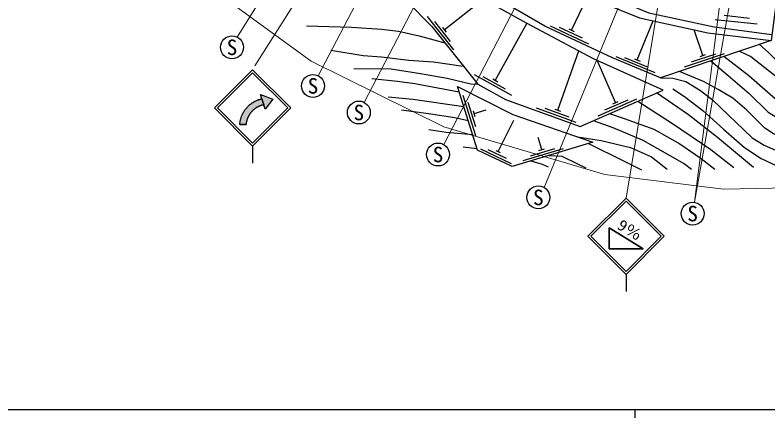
# Model space of a CAD drawing. Units: millimetres at full size, sheet at 1:1000; details may follow other scales. Extents: x 40000 to 680000, y 20000 to 380000.
# Drawn here: x 94864 to 183718, y 204000 to 251530 of the extents above; entities that cross this region are included whole.
import ezdxf
from ezdxf.enums import TextEntityAlignment as Align

# ---------------------------------------------------------------- set-up
doc = ezdxf.new("R2010")
doc.units = ezdxf.units.MM
doc.header["$LTSCALE"] = 1000
for name, color, linetype, lineweight in [('M-BGD', 7, 'Continuous', 25), ('M-BGD-EXST', 7, 'Continuous', 25), ('M-STR-HTXT', 7, 'Continuous', 13), ('M-STR-STRC', 7, 'Continuous', 25), ('M-TTL-BAND', 7, 'Continuous', 25)]:
    doc.layers.add(name, color=color, linetype=linetype, lineweight=lineweight)
doc.styles.add('ＭＳ ゴシック', font='')
doc.styles.get('ＭＳ ゴシック').set_extended_font_data('MS Gothic')

msp = doc.modelspace()

# ---------------------------------------------------------------- hatches: boundary and pattern name
at = {"layer": 'M-STR-STRC'}
for points in [[(124204, 240936), (124160, 240927), (124116, 240917), (124072, 240907), (124028, 240895), (123985, 240883), (123941, 240870), (123898, 240856), (123856, 240842), (123813, 240827), (123771, 240811), (123729, 240794), (123687, 240777), (123646, 240759), (123605, 240740), (123564, 240720), (123524, 240700), (123484, 240679), (123445, 240658), (123405, 240635), (123367, 240612), (123328, 240588), (123290, 240564), (123253, 240539), (123215, 240513), (123179, 240487), (123143, 240460), (123107, 240433), (123072, 240404), (123037, 240376), (123003, 240346), (122969, 240316), (122936, 240286), (122903, 240254), (122871, 240223), (122839, 240190), (122809, 240158), (122778, 240124), (122748, 240090), (122719, 240056), (122691, 240021), (122663, 239986), (122635, 239950), (122608, 239913), (122582, 239877), (122557, 239839), (122532, 239802), (122508, 239764), (122484, 239725), (122462, 239686), (122440, 239647), (122418, 239607), (122397, 239567), (122377, 239526), (122358, 239486), (122340, 239445), (122322, 239403), (122304, 239361), (122288, 239319), (122272, 239277), (122257, 239234), (122243, 239192), (122230, 239149), (122217, 239105), (122205, 239062), (122194, 239018), (122184, 238974), (122174, 238930), (122165, 238886), (122157, 238841), (122150, 238797), (122143, 238752), (122137, 238707), (122132, 238663), (122128, 238618), (122128, 238613), (121385, 238615), (121387, 238653), (121392, 238711), (121398, 238769), (121405, 238827), (121413, 238884), (121422, 238942), (121432, 238999), (121443, 239056), (121455, 239113), (121468, 239169), (121482, 239226), (121497, 239282), (121513, 239338), (121529, 239393), (121547, 239448), (121566, 239503), (121586, 239558), (121606, 239612), (121628, 239666), (121651, 239720), (121674, 239773), (121699, 239825), (121724, 239878), (121750, 239929), (121777, 239981), (121805, 240032), (121834, 240082), (121864, 240132), (121895, 240181), (121926, 240230), (121959, 240278), (121992, 240326), (122026, 240373), (122061, 240419), (122096, 240465), (122133, 240510), (122170, 240555), (122208, 240599), (122247, 240642), (122286, 240685), (122326, 240726), (122367, 240768), (122409, 240808), (122451, 240848), (122495, 240887), (122538, 240925), (122583, 240962), (122628, 240999), (122673, 241035), (122720, 241070), (122767, 241104), (122814, 241137), (122862, 241170), (122911, 241202), (122960, 241233), (123010, 241263), (123060, 241292), (123111, 241320), (123162, 241347), (123213, 241374), (123266, 241399), (123318, 241424), (123371, 241448), (123425, 241471), (123478, 241493), (123532, 241513), (123587, 241533), (123642, 241552), (123697, 241571), (123753, 241588), (123808, 241604), (123864, 241619), (123921, 241633), (123977, 241646), (123811, 242166), (125281, 241602), (124370, 240417)], [(123977, 241646), (123921, 241633), (123864, 241619), (123808, 241604), (123753, 241588), (123697, 241571), (123642, 241552), (123587, 241533), (123532, 241513), (123478, 241493), (123425, 241471), (123371, 241448), (123318, 241424), (123266, 241399), (123213, 241374), (123162, 241347), (123111, 241320), (123060, 241292), (123010, 241263), (122960, 241233), (122911, 241202), (122862, 241170), (122814, 241137), (122767, 241104), (122720, 241070), (122673, 241035), (122628, 240999), (122583, 240962), (122538, 240925), (122495, 240887), (122451, 240848), (122409, 240808), (122367, 240768), (122326, 240726), (122286, 240685), (122247, 240642), (122208, 240599), (122170, 240555), (122133, 240510), (122096, 240465), (122061, 240419), (122026, 240373), (121992, 240326), (121959, 240278), (121926, 240230), (121895, 240181), (121864, 240132), (121834, 240082), (121805, 240032), (121777, 239981), (121750, 239929), (121724, 239878), (121699, 239825), (121674, 239773), (121651, 239720), (121628, 239666), (121606, 239612), (121586, 239558), (121566, 239503), (121547, 239448), (121529, 239393), (121513, 239338), (121497, 239282), (121482, 239226), (121468, 239169), (121455, 239113), (121443, 239056), (121432, 238999), (121422, 238942), (121413, 238884), (121405, 238827), (121398, 238769), (121392, 238711), (121387, 238653), (121385, 238615), (122128, 238613), (122132, 238663), (122137, 238707), (122143, 238752), (122150, 238797), (122157, 238841), (122165, 238886), (122174, 238930), (122184, 238974), (122194, 239018), (122205, 239062), (122217, 239105), (122230, 239149), (122243, 239192), (122257, 239234), (122272, 239277), (122288, 239319), (122304, 239361), (122322, 239403), (122340, 239445), (122358, 239486), (122377, 239526), (122397, 239567), (122418, 239607), (122440, 239647), (122462, 239686), (122484, 239725), (122508, 239764), (122532, 239802), (122557, 239839), (122582, 239877), (122608, 239913), (122635, 239950), (122663, 239986), (122691, 240021), (122719, 240056), (122748, 240090), (122778, 240124), (122809, 240158), (122839, 240190), (122871, 240223), (122903, 240254), (122936, 240286), (122969, 240316), (123003, 240346), (123037, 240376), (123072, 240404), (123107, 240433), (123143, 240460), (123179, 240487), (123215, 240513), (123253, 240539), (123290, 240564), (123328, 240588), (123367, 240612), (123405, 240635), (123445, 240658), (123484, 240679), (123524, 240700), (123564, 240720), (123605, 240740), (123646, 240759), (123687, 240777), (123729, 240794), (123771, 240811), (123813, 240827), (123856, 240842), (123898, 240856), (123941, 240870), (123985, 240883), (124028, 240895), (124072, 240907), (124116, 240917), (124160, 240927), (124204, 240936)]]:
    msp.add_hatch(color=256, dxfattribs=at).paths.add_polyline_path(points)

# ---------------------------------------------------------------- linework, layer by layer
at = {"layer": 'M-BGD'}
for p, q in [((145521, 249772), (150126, 253441)), ((160547, 249738), (162407, 253683)), ((178550, 251501), (181533, 251183)), ((143494, 251353), (146610, 247443)), ((144352, 250758), (146221, 248412)), ((168296, 246241), (170183, 250834)), ((177492, 251010), (182464, 250481)), ((145303, 250046), (145739, 249498)), ((151542, 243821), (155256, 250544)), ((158030, 250262), (162553, 248130)), ((159063, 250107), (161776, 248828)), ((160231, 249888), (160864, 249589)), ((176035, 246767), (175026, 249782)), ((158902, 240303), (161412, 247291)), ((165722, 241209), (163545, 246195)), ((165756, 246636), (170381, 244736)), ((166795, 246533), (169570, 245393)), ((167972, 246374), (168620, 246108)), ((173856, 245404), (178597, 246993)), ((174708, 246007), (177553, 246959)), ((175704, 246656), (176367, 246879)), ((149064, 244504), (153440, 242087)), ((150084, 244284), (152710, 242833)), ((151236, 243990), (151848, 243652)), ((147703, 242099), (149219, 237335)), ((148292, 241237), (149201, 238378)), ((163670, 239659), (168253, 241660)), ((164467, 240334), (167216, 241535)), ((165401, 241069), (166042, 241349)), ((148927, 240232), (149139, 239565)), ((149033, 239899), (150462, 240353)), ((156347, 240583), (161053, 238893)), ((157389, 240527), (160213, 239514)), ((158573, 240421), (159232, 240185)), ((151874, 235433), (153724, 239125)), ((157030, 235656), (156595, 237092)), ((147739, 235973), (149391, 235803)), ((149811, 235755), (153420, 234029)), ((150662, 235680), (152827, 234644)), ((151622, 235554), (152127, 235312)), ((154811, 234357), (159597, 235806)), ((155681, 234934), (158553, 235803)), ((156695, 235555), (157365, 235757))]:
    msp.add_line(p, q, dxfattribs=at)
for points in [[(103152, 283591), (110307, 279042), (118005, 273978), (123793, 269957), (127565, 267041), (132700, 263761), (135090, 261887), (135840, 261049), (138757, 256216), (141084, 253184), (144046, 250179), (149478, 243362), (152759, 241552), (161537, 238401), (171344, 242682)], [(171344, 242682), (163137, 246379), (155212, 250567), (150446, 253224), (142845, 258391), (134438, 264335), (125917, 270238), (119618, 274381), (116866, 276609), (111581, 281285), (103152, 283591)], [(113720, 281265), (130118, 270581), (139183, 266644), (150761, 259517), (169664, 251784), (177363, 250142), (184174, 249239)], [(185186, 257026), (184080, 248513), (171035, 244143), (165380, 246466), (157403, 250226), (149724, 254719), (143030, 259141), (128746, 269190), (114842, 279570)], [(114842, 279570), (128672, 270341), (138930, 265797), (150494, 258524), (168540, 251190), (176639, 249432), (184080, 248513)], [(129264, 250263), (134587, 250098), (138138, 249850), (140110, 249615), (142537, 249064), (145590, 248241)], [(218337, 235562), (210735, 237937), (203586, 240244), (197384, 242210), (195142, 242850), (193818, 243029), (192102, 243137), (189693, 243160), (188157, 243549), (187453, 243841), (186666, 244288), (186153, 244735), (183728, 247172), (182719, 248057)], [(132136, 247392), (135928, 246758), (138107, 246607), (141334, 246193), (144237, 246028), (147763, 245514)], [(180343, 247261), (181693, 246631), (183900, 244922), (185467, 243676), (186669, 242895), (187700, 242543), (190735, 242010), (193656, 241649), (196077, 241289), (198445, 240892), (200309, 240223), (203773, 239140), (210745, 236847), (216785, 234871)], [(176988, 246137), (179018, 244395), (181504, 242281), (183762, 240081), (184935, 239362), (186207, 238898), (187876, 238658), (189219, 238567), (194017, 238574), (197642, 238257), (200327, 237856), (202242, 237321), (205122, 236343), (211158, 234348)], [(215246, 234637), (208503, 236375), (202204, 238108), (194998, 240113), (193271, 240230), (188426, 240230), (186787, 240591), (185552, 241126), (184627, 241593), (181454, 244345), (178502, 246645)], [(134864, 245208), (139250, 245178), (142701, 244653), (145873, 244098), (148636, 243428), (149478, 243362)], [(205932, 234644), (203932, 235472), (202174, 235944), (200530, 236315), (198201, 236558), (195242, 236801), (190847, 236915), (187331, 236773), (185687, 237015), (184358, 237501), (183358, 238173), (181208, 240320), (179564, 241734), (177835, 242763), (176120, 243692), (173261, 244889)], [(147286, 242422), (144776, 242917), (142050, 243415), (140012, 243696), (136969, 243988)], [(171035, 244143), (172497, 244071), (174025, 243687), (175749, 242642), (177164, 241524), (181872, 237065), (183265, 236175), (184608, 235603), (185780, 235489), (189357, 235561), (195452, 235618), (198172, 235258), (199944, 234730), (200988, 234301)], [(172474, 242818), (173887, 241903), (176028, 240283), (178489, 238082), (180948, 235914), (182904, 234589), (184859, 233715), (187201, 233110)], [(138883, 241869), (141792, 241601), (147825, 240726)], [(182021, 233537), (177782, 237066), (174327, 239760), (170558, 242339)], [(168360, 241379), (172461, 238734), (176995, 235662), (179685, 233563)], [(140465, 240334), (143654, 239920), (146782, 239458), (148347, 239085)], [(165025, 239923), (166752, 239325), (170269, 238065), (173301, 236321), (175834, 234602), (177461, 233330)], [(163094, 239080), (165411, 238247), (168954, 236765), (173876, 233984), (174702, 233341)], [(143695, 238020), (145752, 237715), (148876, 237422)], [(161239, 237160), (164046, 236738), (167497, 235925), (169965, 234823), (171815, 233367)], [(162532, 236381), (166657, 234338), (168797, 233288)], [(157884, 234974), (159407, 234875), (161166, 234036), (162229, 233498)], [(155741, 234325), (157055, 233921), (157768, 233615)]]:
    msp.add_lwpolyline(points, dxfattribs=at)
msp.add_lwpolyline([(163043, 236536), (153514, 233651), (149458, 235591), (147070, 243102), (153613, 239794)], close=True, dxfattribs=at)
at = {"layer": 'M-BGD-EXST'}
for centre in [(120466, 247724), (130024, 243171), (135438, 240033), (144784, 235076), (156623, 230016), (174829, 228108)]:
    msp.add_circle(centre, 1350, dxfattribs=at)
at = {"layer": 'M-STR-HTXT'}
for p, q in [((138413, 276853), (121088, 248922)), ((141662, 274890), (123180, 245546)), ((145346, 272643), (130646, 244369)), ((150784, 269492), (136084, 241218)), ((160153, 264534), (145453, 236260)), ((169600, 260961), (157293, 231199)), ((172005, 260280), (166974, 229932)), ((178727, 258373), (175063, 229438)), ((180003, 257502), (175063, 229438))]:
    msp.add_line(p, q, dxfattribs=at)
msp.add_lwpolyline([(193763, 231310), (178476, 231007), (164478, 232715), (145480, 238345), (129809, 246101), (68844, 290421)], dxfattribs=at)
at = {"layer": 'M-STR-STRC'}
for p, q in [((118405, 240568), (122905, 245068)), ((118758, 240568), (122905, 244715)), ((127405, 240568), (122905, 245068)), ((127051, 240568), (122905, 244715)), ((124370, 240417), (123811, 242166)), ((123811, 242166), (125281, 241602)), ((125281, 241602), (124370, 240417)), ((118405, 240568), (122905, 236068)), ((118758, 240568), (122905, 236421)), ((122905, 236421), (127051, 240568)), ((122905, 236068), (127405, 240568)), ((121385, 238615), (122128, 238613)), ((122905, 236068), (122905, 234068)), ((162474, 225432), (166974, 229932)), ((162828, 225432), (166974, 229578)), ((171474, 225432), (166974, 229932)), ((171121, 225432), (166974, 229578)), ((164973, 226431), (164973, 223931)), ((168973, 223931), (164973, 226431)), ((162474, 225432), (166974, 220931)), ((162828, 225432), (166974, 221285)), ((166974, 221285), (171121, 225432)), ((166974, 220932), (171474, 225432)), ((164973, 223931), (168973, 223931)), ((166974, 220931), (166974, 218931))]:
    msp.add_line(p, q, dxfattribs=at)
for points in [[(123811, 242166), (125281, 241602), (124370, 240417)], [(123811, 242166), (125281, 241602), (124370, 240417)], [(123977, 241646), (123811, 242166), (125281, 241602), (124370, 240417), (124204, 240936)], [(123977, 241646), (124204, 240936), (124160, 240927), (124116, 240917), (124072, 240907), (124028, 240895), (123985, 240883), (123941, 240870), (123898, 240856), (123856, 240842), (123813, 240827), (123771, 240811), (123729, 240794), (123687, 240777), (123646, 240759), (123605, 240740), (123564, 240720), (123524, 240700), (123484, 240679), (123445, 240658), (123405, 240635), (123367, 240612), (123328, 240588), (123290, 240564), (123253, 240539), (123215, 240513), (123179, 240487), (123143, 240460), (123107, 240433), (123072, 240404), (123037, 240376), (123003, 240346), (122969, 240316), (122936, 240286), (122903, 240254), (122871, 240223), (122839, 240190), (122809, 240158), (122778, 240124), (122748, 240090), (122719, 240056), (122691, 240021), (122663, 239986), (122635, 239950), (122608, 239913), (122582, 239877), (122557, 239839), (122532, 239802), (122508, 239764), (122484, 239725), (122462, 239686), (122440, 239647), (122418, 239607), (122397, 239567), (122377, 239526), (122358, 239486), (122340, 239445), (122322, 239403), (122304, 239361), (122288, 239319), (122272, 239277), (122257, 239234), (122243, 239192), (122230, 239149), (122217, 239105), (122205, 239062), (122194, 239018), (122184, 238974), (122174, 238930), (122165, 238886), (122157, 238841), (122150, 238797), (122143, 238752), (122137, 238707), (122132, 238663), (122128, 238618), (122128, 238613), (121385, 238615), (121387, 238653), (121392, 238711), (121398, 238769), (121405, 238827), (121413, 238884), (121422, 238942), (121432, 238999), (121443, 239056), (121455, 239113), (121468, 239169), (121482, 239226), (121497, 239282), (121513, 239338), (121529, 239393), (121547, 239448), (121566, 239503), (121586, 239558), (121606, 239612), (121628, 239666), (121651, 239720), (121674, 239773), (121699, 239825), (121724, 239878), (121750, 239929), (121777, 239981), (121805, 240032), (121834, 240082), (121864, 240132), (121895, 240181), (121926, 240230), (121959, 240278), (121992, 240326), (122026, 240373), (122061, 240419), (122096, 240465), (122133, 240510), (122170, 240555), (122208, 240599), (122247, 240642), (122286, 240685), (122326, 240726), (122367, 240768), (122409, 240808), (122451, 240848), (122495, 240887), (122538, 240925), (122583, 240962), (122628, 240999), (122673, 241035), (122720, 241070), (122767, 241104), (122814, 241137), (122862, 241170), (122911, 241202), (122960, 241233), (123010, 241263), (123060, 241292), (123111, 241320), (123162, 241347), (123213, 241374), (123266, 241399), (123318, 241424), (123371, 241448), (123425, 241471), (123478, 241493), (123532, 241513), (123587, 241533), (123642, 241552), (123697, 241571), (123753, 241588), (123808, 241604), (123864, 241619), (123921, 241633)], [(164973, 226431), (168973, 223931), (164973, 223931)]]:
    msp.add_lwpolyline(points, close=True, dxfattribs=at)
at = {"layer": 'M-TTL-BAND'}
for p, q in [((40000, 205000), (579000, 205000)), ((168000, 205000), (168000, 204000))]:
    msp.add_line(p, q, dxfattribs=at)

# ---------------------------------------------------------------- texts
at = {"layer": 'M-BGD-EXST', "style": 'ＭＳ ゴシック'}
for p in [(120466, 247724), (130024, 243171), (135438, 240033), (144784, 235076), (156623, 230016), (174829, 228108)]:
    msp.add_text('S', height=1833, dxfattribs=at).set_placement(p, align=Align.MIDDLE_CENTER)
at = {"layer": 'M-STR-STRC', "style": 'ＭＳ ゴシック', "width": 1.1}
msp.add_text('9％', height=1320, rotation=327.995, dxfattribs=at).set_placement((165602, 226067), align=Align.BOTTOM_LEFT)

doc.saveas('drawing.dxf')
